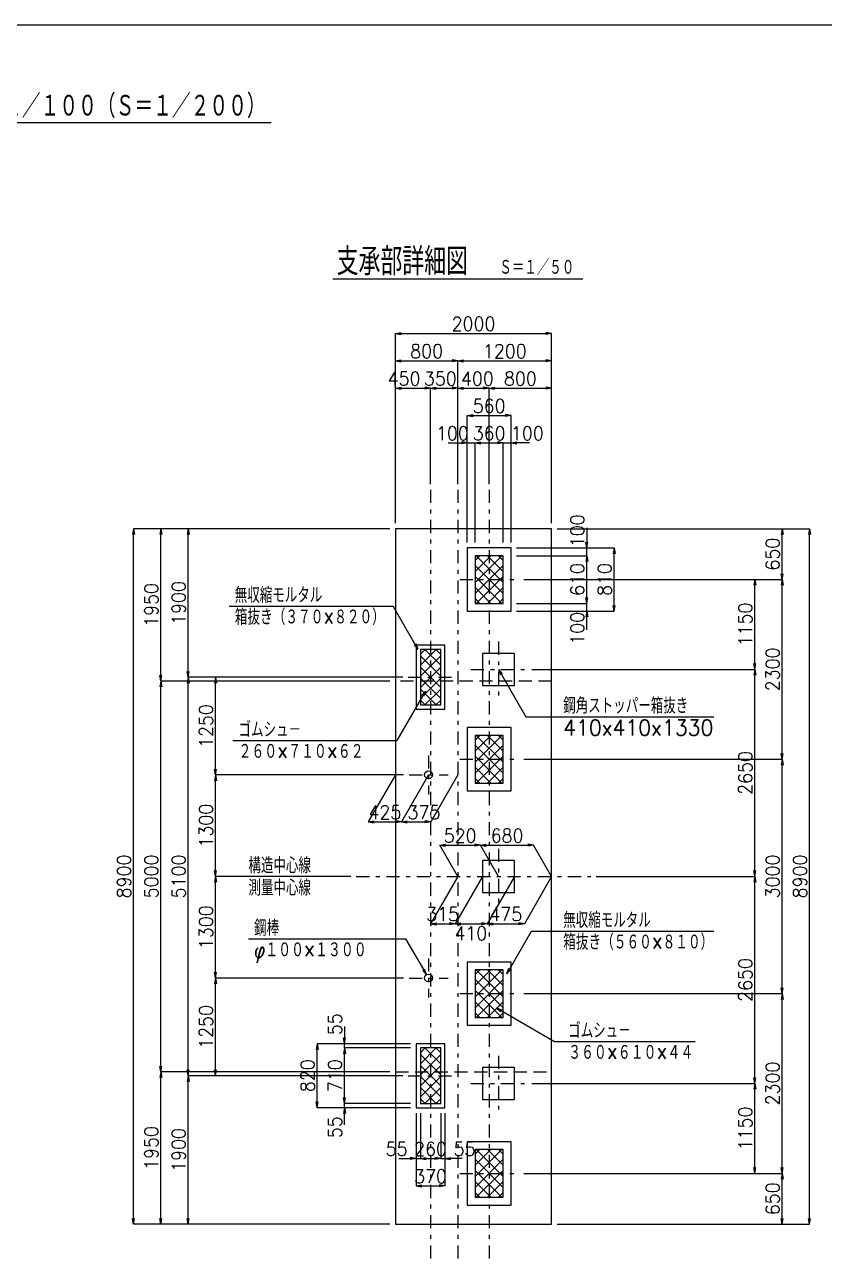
# Model space of a CAD drawing. Extents: x -39050 to 40050, y -28450 to 28450.
# Drawn here: x 5076 to 25534, y -4000 to 27700 of the extents above; entities that cross this region are included whole.
import ezdxf
from ezdxf.enums import TextEntityAlignment as Align

# ---------------------------------------------------------------- set-up
doc = ezdxf.new("R2010")
doc.units = 0
doc.header["$LTSCALE"] = 0.2
doc.header["$MEASUREMENT"] = 0
doc.linetypes.add('CENTER', pattern=[3868.6, 1682, -841, 504.6, -841])
doc.linetypes.add('DASHED', pattern=[2523, 1682, -841])
for name, color, linetype in [('LAYER0003', 7, 'Continuous'), ('LAYER0015', 7, 'Continuous'), ('LAYER0016', 7, 'Continuous'), ('LAYER0019', 7, 'Continuous'), ('LAYER0020', 7, 'Continuous'), ('LAYER0021', 7, 'Continuous')]:
    doc.layers.add(name, color=color, linetype=linetype)
doc.styles.get("Standard").update_dxf_attribs({"font": 'txt.shx', "width": 0.8, "bigfont": 'bigfont.shx'})

# ---------------------------------------------------------------- blocks, each defined once
blk = doc.blocks.new('GROUP_1')
at = {"layer": 'LAYER0015', "color": 1, "linetype": 'Continuous'}
blk.add_line((-39050, 27700), (40050, 27700), dxfattribs=at)
blk = doc.blocks.new('GROUP_9')
at = {"layer": 'LAYER0016', "color": 2, "linetype": 'Continuous'}
for p, q in [((15199, 11306), (15603, 11710)), ((15199, 11589), (15320, 11710)), ((15199, 11023), (15719, 11543)), ((15199, 11543), (15719, 11023)), ((15314, 11710), (15719, 11306)), ((15597, 11710), (15719, 11589)), ((15199, 10740), (15719, 11260)), ((15199, 11260), (15719, 10740)), ((15199, 10457), (15719, 10977)), ((15199, 10977), (15719, 10457)), ((15199, 10694), (15603, 10290)), ((15314, 10290), (15719, 10694)), ((15199, 10411), (15320, 10290)), ((15597, 10290), (15719, 10411))]:
    blk.add_line(p, q, dxfattribs=at)
blk = doc.blocks.new('GROUP_10')
at = {"layer": 'LAYER0016', "color": 2, "linetype": 'Continuous'}
for p, q in [((15199, 1106), (15603, 1510)), ((15199, 1389), (15320, 1510)), ((15199, 823), (15719, 1343)), ((15199, 1343), (15719, 823)), ((15314, 1510), (15719, 1106)), ((15597, 1510), (15719, 1389)), ((15199, 540), (15719, 1060)), ((15199, 1060), (15719, 540)), ((15199, 257), (15719, 777)), ((15199, 777), (15719, 257)), ((15199, 494), (15603, 90)), ((15314, 90), (15719, 494)), ((15199, 211), (15320, 90)), ((15597, 90), (15719, 211))]:
    blk.add_line(p, q, dxfattribs=at)
blk = doc.blocks.new('GROUP_98')
at = {"layer": 'LAYER0016', "color": 2, "linetype": 'Continuous'}
for p, q in [((16599, 13423), (17286, 14110)), ((16599, 13706), (17003, 14110)), ((16599, 13989), (16720, 14110)), ((16631, 14110), (17319, 13423)), ((16914, 14110), (17319, 13706)), ((17197, 14110), (17319, 13989)), ((16599, 13140), (17319, 13860)), ((16599, 13860), (17319, 13140)), ((16599, 13577), (17286, 12890)), ((16631, 12890), (17319, 13577)), ((16599, 13294), (17003, 12890)), ((16599, 13011), (16720, 12890)), ((16914, 12890), (17319, 13294)), ((17197, 12890), (17319, 13011))]:
    blk.add_line(p, q, dxfattribs=at)
blk = doc.blocks.new('GROUP_99')
at = {"layer": 'LAYER0016', "color": 2, "linetype": 'Continuous'}
for p, q in [((16599, 8823), (17286, 9510)), ((16599, 9106), (17003, 9510)), ((16599, 9389), (16720, 9510)), ((16599, 8540), (17319, 9260)), ((16599, 9260), (17319, 8540)), ((16631, 9510), (17319, 8823)), ((16914, 9510), (17319, 9106)), ((17197, 9510), (17319, 9389)), ((16599, 8977), (17286, 8290)), ((16631, 8290), (17319, 8977)), ((16599, 8694), (17003, 8290)), ((16914, 8290), (17319, 8694)), ((16599, 8411), (16720, 8290)), ((17197, 8290), (17319, 8411))]:
    blk.add_line(p, q, dxfattribs=at)
blk = doc.blocks.new('GROUP_100')
at = {"layer": 'LAYER0016', "color": 2, "linetype": 'Continuous'}
for p, q in [((16599, 2823), (17286, 3510)), ((16599, 3106), (17003, 3510)), ((16599, 3389), (16720, 3510)), ((16631, 3510), (17319, 2823)), ((16914, 3510), (17319, 3106)), ((17197, 3510), (17319, 3389)), ((16599, 2540), (17319, 3260)), ((16599, 3260), (17319, 2540)), ((16599, 2977), (17286, 2290)), ((16631, 2290), (17319, 2977)), ((16599, 2694), (17003, 2290)), ((16914, 2290), (17319, 2694)), ((16599, 2411), (16720, 2290)), ((17197, 2290), (17319, 2411))]:
    blk.add_line(p, q, dxfattribs=at)
blk = doc.blocks.new('GROUP_101')
at = {"layer": 'LAYER0016', "color": 2, "linetype": 'Continuous'}
for p, q in [((16599, -1777), (17286, -1090)), ((16599, -1494), (17003, -1090)), ((16599, -1211), (16720, -1090)), ((16631, -1090), (17319, -1777)), ((16914, -1090), (17319, -1494)), ((17197, -1090), (17319, -1211)), ((16599, -2060), (17319, -1340)), ((16599, -1340), (17319, -2060)), ((16599, -1623), (17286, -2310)), ((16631, -2310), (17319, -1623)), ((16599, -1906), (17003, -2310)), ((16599, -2189), (16720, -2310)), ((16914, -2310), (17319, -1906)), ((17197, -2310), (17319, -2189))]:
    blk.add_line(p, q, dxfattribs=at)
blk = doc.blocks.new('_OPEN30')
at = {"layer": 'LAYER0003', "color": 0, "linetype": 'Continuous'}
for q in [(-0.97, 0.26), (-0.97, -0.26), (-0.97, 0)]:
    blk.add_line((0, 0), q, dxfattribs=at)

msp = doc.modelspace()

# ---------------------------------------------------------------- linework, layer by layer
at = {"layer": 'LAYER0015', "color": 3, "linetype": 'Continuous'}
msp.add_line((-10378, 25200), (11378, 25200), dxfattribs=at)
at = {"layer": 'LAYER0016', "color": 4, "linetype": 'Continuous'}
msp.add_line((12959, 21200), (19359, 21200), dxfattribs=at)
at = {"layer": 'LAYER0016', "color": 2, "linetype": 'CENTER'}
for p, q in [((15459, 15800), (15459, -4000)), ((16159, 15800), (16159, -4000)), ((16959, 15800), (16959, -4000)), ((16209, 13500), (17709, 13500)), ((17199, 11910), (17199, 10490)), ((16489, 11200), (17909, 11200)), ((14889, 11000), (16029, 11000)), ((15409, 9000), (15409, 8000)), ((16209, 8900), (17709, 8900)), ((14909, 8500), (15909, 8500)), ((17199, 6610), (17199, 5190)), ((13559, 5900), (19559, 5900)), ((15409, 3800), (15409, 2800)), ((14909, 3300), (15909, 3300)), ((16209, 2900), (17709, 2900)), ((17199, 1310), (17199, -110)), ((14889, 800), (16029, 800)), ((16489, 600), (17909, 600)), ((16209, -1700), (17709, -1700))]:
    msp.add_line(p, q, dxfattribs=at)
at = {"layer": 'LAYER0016', "color": 6, "linetype": 'Continuous'}
for p, q in [((18559, 14800), (14559, 14800)), ((14559, 14800), (14559, -3000)), ((18559, -3000), (18559, 14800)), ((16399, 14310), (16399, 12690)), ((17519, 14310), (16399, 14310)), ((17519, 12690), (17519, 14310)), ((17319, 14110), (16599, 14110)), ((16599, 14110), (16599, 12890)), ((17319, 12890), (17319, 14110)), ((16399, 12690), (17519, 12690)), ((16599, 12890), (17319, 12890)), ((15089, 11820), (15089, 10180)), ((15829, 11820), (15089, 11820)), ((15829, 10180), (15829, 11820)), ((15719, 11710), (15199, 11710)), ((15199, 11710), (15199, 10290)), ((15719, 10290), (15719, 11710)), ((17609, 11610), (16789, 11610)), ((16789, 11610), (16789, 10790)), ((17609, 10790), (17609, 11610)), ((16789, 10790), (17609, 10790)), ((15089, 10180), (15829, 10180)), ((15199, 10290), (15719, 10290)), ((16399, 9710), (16399, 8090)), ((17519, 9710), (16399, 9710)), ((17519, 8090), (17519, 9710)), ((17319, 9510), (16599, 9510)), ((16599, 9510), (16599, 8290)), ((17319, 8290), (17319, 9510)), ((16599, 8290), (17319, 8290)), ((16399, 8090), (17519, 8090)), ((17609, 6310), (16789, 6310)), ((16789, 6310), (16789, 5490)), ((17609, 5490), (17609, 6310)), ((16789, 5490), (17609, 5490)), ((16399, 3710), (16399, 2090)), ((17519, 3710), (16399, 3710)), ((17319, 3510), (16599, 3510)), ((16599, 3510), (16599, 2290)), ((17319, 2290), (17319, 3510)), ((17519, 2090), (17519, 3710)), ((16599, 2290), (17319, 2290)), ((16399, 2090), (17519, 2090)), ((15089, 1620), (15089, -20)), ((15829, 1620), (15089, 1620)), ((15829, -20), (15829, 1620)), ((15719, 1510), (15199, 1510)), ((15199, 1510), (15199, 90)), ((15719, 90), (15719, 1510)), ((17609, 1010), (16789, 1010)), ((16789, 1010), (16789, 190)), ((17609, 190), (17609, 1010)), ((15199, 90), (15719, 90)), ((16789, 190), (17609, 190)), ((15089, -20), (15829, -20)), ((16399, -890), (16399, -2510)), ((17519, -890), (16399, -890)), ((17519, -2510), (17519, -890)), ((17319, -1090), (16599, -1090)), ((16599, -1090), (16599, -2310)), ((17319, -2310), (17319, -1090)), ((16399, -2510), (17519, -2510)), ((16599, -2310), (17319, -2310)), ((14559, -3000), (18559, -3000))]:
    msp.add_line(p, q, dxfattribs=at)
at = {"layer": 'LAYER0016', "color": 6, "linetype": 'DASHED'}
for p, q in [((18559, 10900), (14559, 10900)), ((14559, 900), (18559, 900))]:
    msp.add_line(p, q, dxfattribs=at)
at = {"layer": 'LAYER0016', "color": 6, "linetype": 'Continuous'}
for centre in [(15409, 8500), (15409, 3300)]:
    msp.add_circle(centre, 100, dxfattribs=at)
at = {"layer": 'LAYER0019', "color": 2, "linetype": 'Continuous'}
for p, q in [((14559, 14940), (14559, 19800)), ((14706, 19800), (18411, 19800)), ((18559, 14940), (18559, 19800)), ((14706, 19100), (16011, 19100)), ((16159, 15940), (16159, 19100)), ((16306, 19100), (18411, 19100)), ((14706, 18400), (15311, 18400)), ((15459, 15940), (15459, 18400)), ((15606, 18400), (16011, 18400)), ((16306, 18400), (16811, 18400)), ((16959, 15940), (16959, 18400)), ((17106, 18400), (18411, 18400)), ((16399, 14450), (16399, 17700)), ((16546, 17700), (17371, 17700)), ((17519, 14450), (17519, 17700)), ((15908, 17000), (16251, 17000)), ((16399, 17000), (16599, 17000)), ((16599, 14450), (16599, 17000)), ((16746, 17000), (17171, 17000)), ((17319, 14450), (17319, 17000)), ((17319, 17000), (17519, 17000)), ((17990, 17000), (17666, 17000)), ((14419, 14800), (7859, 14800)), ((7859, -2852), (7859, 14652)), ((8559, 11048), (8559, 14652)), ((9259, 11148), (9259, 14652)), ((18699, 14800), (25159, 14800)), ((19459, 14821), (19459, 14458)), ((24459, 13648), (24459, 14652)), ((25159, -2852), (25159, 14652)), ((17659, 14310), (20159, 14310)), ((19459, 14110), (19459, 14310)), ((17659, 14110), (19459, 14110)), ((19459, 13038), (19459, 13962)), ((20159, 12838), (20159, 14162)), ((17849, 13500), (24459, 13500)), ((23759, 11348), (23759, 13352)), ((24459, 9048), (24459, 13352)), ((17659, 12890), (19459, 12890)), ((17659, 12690), (20159, 12690)), ((19459, 12690), (19459, 12890)), ((19459, 12211), (19459, 12542)), ((18049, 11200), (23759, 11200)), ((14419, 10900), (8559, 10900)), ((14749, 11000), (9259, 11000)), ((9259, 948), (9259, 10852)), ((9959, 8648), (9959, 10852)), ((23759, 6048), (23759, 11052)), ((8559, 1048), (8559, 10752)), ((17849, 8900), (24459, 8900)), ((24459, 3048), (24459, 8752)), ((14769, 8500), (9959, 8500)), ((9959, 6048), (9959, 8352)), ((14559, 8500), (13866, 7300)), ((15409, 8500), (14716, 7300)), ((16159, 8500), (15466, 7300)), ((14014, 7300), (14568, 7300)), ((14864, 7300), (15318, 7300)), ((16159, 5900), (15697, 6700)), ((15844, 6700), (16589, 6700)), ((17199, 5900), (16737, 6700)), ((16884, 6700), (17949, 6700)), ((18559, 5900), (18097, 6700)), ((13419, 5900), (9959, 5900)), ((9959, 3448), (9959, 5752)), ((16159, 5900), (15460, 4690)), ((16789, 5900), (16090, 4690)), ((17609, 5900), (16910, 4690)), ((18559, 5900), (17860, 4690)), ((19699, 5900), (23759, 5900)), ((23759, 748), (23759, 5752)), ((15608, 4690), (15942, 4690)), ((16238, 4690), (16762, 4690)), ((17058, 4690), (17712, 4690)), ((14769, 3300), (9959, 3300)), ((9959, 948), (9959, 3152)), ((17849, 2900), (24459, 2900)), ((24459, -1552), (24459, 2752)), ((13259, 2059), (13259, 1768)), ((14949, 1620), (12559, 1620)), ((13259, 1510), (13259, 1620)), ((12559, 128), (12559, 1472)), ((14949, 1510), (13259, 1510)), ((13259, 238), (13259, 1362)), ((14419, 900), (8559, 900)), ((8559, -2852), (8559, 752)), ((14749, 800), (9259, 800)), ((9259, -2852), (9259, 652)), ((18049, 600), (23759, 600)), ((23759, -1552), (23759, 452)), ((14949, 90), (13259, 90)), ((13259, -20), (13259, 90)), ((14949, -20), (12559, -20)), ((13259, -459), (13259, -168)), ((15089, -160), (15089, -2020)), ((15199, -160), (15199, -1320)), ((15719, -160), (15719, -1320)), ((15829, -160), (15829, -2020)), ((14650, -1320), (14941, -1320)), ((15089, -1320), (15199, -1320)), ((15346, -1320), (15571, -1320)), ((15719, -1320), (15829, -1320)), ((16268, -1320), (15976, -1320)), ((17849, -1700), (24459, -1700)), ((24459, -2852), (24459, -1848)), ((15236, -2020), (15681, -2020)), ((14419, -3000), (7859, -3000)), ((18699, -3000), (25159, -3000))]:
    msp.add_line(p, q, dxfattribs=at)
at = {"layer": 'LAYER0020', "color": 2, "linetype": 'Continuous'}
for p, q in [((10303, 12820), (14503, 12820)), ((15070, 11838), (14503, 12820)), ((17272, 11072), (17897, 9990)), ((15255, 10517), (14598, 9380)), ((17897, 9990), (22707, 9990)), ((10398, 9380), (14598, 9380)), ((17489, 3537), (18044, 4500)), ((18044, 4500), (22707, 4500)), ((10798, 4300), (14831, 4300)), ((15285, 3515), (14831, 4300)), ((17267, 2466), (18635, 1676)), ((18635, 1676), (22235, 1676))]:
    msp.add_line(p, q, dxfattribs=at)

# ---------------------------------------------------------------- block references
at = {"linetype": 'Continuous'}
for name in ['GROUP_1', 'GROUP_98', 'GROUP_9', 'GROUP_99', 'GROUP_100', 'GROUP_10', 'GROUP_101']:
    msp.add_blockref(name, (0, 0), dxfattribs=at)
at = {"layer": 'LAYER0019', "color": 2, "linetype": 'Continuous', "xscale": 152.9320366217507, "yscale": 100.638761774139}
for p, rotation in [((14559, 19800), 180), ((18559, 19800), 360), ((14559, 19100), 180), ((16159, 19100), 360), ((16159, 19100), 180), ((18559, 19100), 360), ((14559, 18400), 180), ((15459, 18400), 360), ((15459, 18400), 180), ((16159, 18400), 360), ((16159, 18400), 180), ((16959, 18400), 360), ((16959, 18400), 180), ((18559, 18400), 360), ((16399, 17700), 180), ((17519, 17700), 360), ((16399, 17000), 360), ((16599, 17000), 180), ((17319, 17000), 360), ((17519, 17000), 180), ((7859, 14800), 90), ((8559, 14800), 90), ((9259, 14800), 90), ((24459, 14800), 90), ((25159, 14800), 90), ((19459, 14310), 270), ((20159, 14310), 90), ((19459, 14110), 90), ((24459, 13500), 270), ((23759, 13500), 90), ((24459, 13500), 90), ((19459, 12890), 270), ((19459, 12690), 90), ((20159, 12690), 270), ((9259, 11000), 270), ((23759, 11200), 270), ((23759, 11200), 90), ((8559, 10900), 270), ((8559, 10900), 90), ((9259, 11000), 90), ((9959, 11000), 90), ((24459, 8900), 270), ((24459, 8900), 90), ((9959, 8500), 270), ((9959, 8500), 90), ((13866, 7300), 180), ((14716, 7300), 360), ((14716, 7300), 180), ((15466, 7300), 360), ((15697, 6700), 180), ((16737, 6700), 360), ((16737, 6700), 180), ((18097, 6700), 360), ((9959, 5900), 270), ((23759, 5900), 270), ((9959, 5900), 90), ((23759, 5900), 90), ((15460, 4690), 180), ((16090, 4690), 360), ((16090, 4690), 180), ((16910, 4690), 360), ((16910, 4690), 180), ((17860, 4690), 360), ((9959, 3300), 270), ((9959, 3300), 90), ((24459, 2900), 270), ((24459, 2900), 90), ((12559, 1620), 90), ((13259, 1620), 270), ((13259, 1510), 90), ((8559, 900), 270), ((8559, 900), 90), ((9259, 800), 270), ((9259, 800), 90), ((9959, 800), 270), ((23759, 600), 270), ((23759, 600), 90), ((12559, -20), 270), ((13259, 90), 270), ((13259, -20), 90), ((15089, -1320), 360), ((15199, -1320), 180), ((15719, -1320), 360), ((15829, -1320), 180), ((23759, -1700), 270), ((24459, -1700), 270), ((24459, -1700), 90), ((15089, -2020), 180), ((15829, -2020), 360), ((7859, -3000), 270), ((8559, -3000), 270), ((9259, -3000), 270), ((24459, -3000), 270), ((25159, -3000), 270)]:
    msp.add_blockref('_OPEN30', p, dxfattribs=dict(at, rotation=rotation))
at = {"layer": 'LAYER0020', "color": 2, "linetype": 'Continuous', "xscale": 152.9320366217507, "yscale": 100.638761774139}
for p, rotation in [((15144, 11710), 299.9999999999999), ((17199, 11200), 120), ((15329, 10645), 60.00000000000003), ((15359, 3387), 299.9999999999999), ((17415, 3409), 239.9999999999996), ((17139, 2540), 150)]:
    msp.add_blockref('_OPEN30', p, dxfattribs=dict(at, rotation=rotation))

# ---------------------------------------------------------------- texts
at = {"layer": 'LAYER0015', "color": 3, "width": 0.695652}
msp.add_text('Ｓ＝１／１００（Ｓ＝１／２００）', height=600, dxfattribs=at).set_placement((3560, 25320), (11240, 25320), align=Align.FIT)
at = {"layer": 'LAYER0016', "color": 4}
for s, height, width, p, p2 in [('支承部詳細図', 700, 0.699029, (13057, 21290), (16417, 21290)), ('Ｓ＝１／５０', 400, 0.712871, (17219, 21290), (19139, 21290))]:
    msp.add_text(s, height=height, dxfattribs=dict(at, width=width)).set_placement(p, p2, align=Align.FIT)
at = {"layer": 'LAYER0019', "color": 6}
for s, width, p, p2 in [('2000', 1.010526, (15999, 19870), (17119, 19870)), ('800', 1.028571, (14939, 19170), (15779, 19170)), ('1200', 1.066667, (16799, 19170), (17919, 19170)), ('450', 0.96, (14361, 18470), (15201, 18470)), ('350', 0.96, (15289, 18470), (16129, 18470)), ('400', 1.028571, (16239, 18470), (17079, 18470)), ('800', 1.028571, (17339, 18470), (18179, 18470)), ('560', 0.96, (16539, 17770), (17379, 17770)), ('100', 1.2, (15600, 17070), (16440, 17070)), ('360', 0.96, (16539, 17070), (17379, 17070)), ('100', 1.2, (17517, 17070), (18357, 17070)), ('425', 0.9, (13871, 7370), (14711, 7370)), ('375', 0.9, (14871, 7370), (15711, 7370)), ('520', 0.96, (15797, 6770), (16637, 6770)), ('680', 0.96, (16997, 6770), (17837, 6770)), ('315', 1.028571, (15350, 4760), (16190, 4760)), ('475', 0.9, (16965, 4760), (17805, 4760)), ('410', 1.107692, (16070, 4270), (16910, 4270)), ('55', 0.96, (14310, -1250), (14870, -1250)), ('260', 0.96, (15039, -1250), (15879, -1250)), ('55', 0.96, (16047, -1250), (16607, -1250)), ('370', 0.96, (15039, -1950), (15879, -1950))]:
    msp.add_text(s, height=350, dxfattribs=dict(at, width=width)).set_placement(p, p2, align=Align.FIT)
for s, width, p, p2 in [('100', 1.2, (19389, 14328), (19389, 15168)), ('650', 0.96, (24389, 13730), (24389, 14570)), ('610', 1.107692, (19389, 13080), (19389, 13920)), ('810', 1.107692, (20089, 13080), (20089, 13920)), ('1950', 1.010526, (8489, 12290), (8489, 13410)), ('1900', 1.066667, (9189, 12340), (9189, 13460)), ('1150', 1.129412, (23689, 11790), (23689, 12910)), ('100', 1.2, (19389, 11832), (19389, 12672)), ('2300', 0.96, (24389, 10640), (24389, 11760)), ('1250', 1.010526, (9889, 9190), (9889, 10310)), ('2650', 0.914286, (23689, 7990), (23689, 9110)), ('1300', 1.066667, (9889, 6640), (9889, 7760)), ('8900', 0.96, (7789, 5340), (7789, 6460)), ('5000', 1.010526, (8489, 5340), (8489, 6460)), ('5100', 1.066667, (9189, 5340), (9189, 6460)), ('3000', 1.010526, (24389, 5340), (24389, 6460)), ('8900', 0.96, (25089, 5340), (25089, 6460)), ('1300', 1.066667, (9889, 4040), (9889, 5160)), ('2650', 0.914286, (23689, 2690), (23689, 3810)), ('1250', 1.010526, (9889, 1490), (9889, 2610)), ('55', 0.96, (13189, 1838), (13189, 2398)), ('820', 0.96, (12489, 380), (12489, 1220)), ('710', 1.107692, (13189, 380), (13189, 1220)), ('2300', 0.96, (24389, 40), (24389, 1160)), ('55', 0.96, (13189, -798), (13189, -238)), ('1150', 1.129412, (23689, -1110), (23689, 10)), ('1950', 1.010526, (8489, -1610), (8489, -490)), ('1900', 1.066667, (9189, -1660), (9189, -540)), ('650', 0.96, (24389, -2770), (24389, -1930))]:
    msp.add_text(s, height=350, rotation=90, dxfattribs=dict(at, width=width)).set_placement(p, p2, align=Align.FIT)
at = {"layer": 'LAYER0020', "color": 6}
for s, width, p, p2 in [('無収縮モルタル', 0.688525, (10450, 12900), (12690, 12900)), ('箱抜き（３７０×８２０）', 0.705882, (10450, 12340), (14290, 12340)), ('鋼角ストッパー箱抜き', 0.689655, (18855, 10070), (22055, 10070)), ('ゴムシュ－', 0.714286, (10546, 9460), (12146, 9460)), ('410x410x1330', 0.944262, (18855, 9510), (22695, 9510)), ('２６０×７１０×６２', 0.689655, (10546, 8900), (13746, 8900)), ('鋼棒', 0.75, (10946, 4380), (11586, 4380)), ('無収縮モルタル', 0.688525, (18855, 4580), (21095, 4580)), ('箱抜き（５６０×８１０）', 0.705882, (18855, 4020), (22695, 4020)), ('φ１００×１３００', 0.696774, (10946, 3820), (13826, 3820)), ('ゴムシュ－', 0.714286, (18982, 1756), (20582, 1756)), ('３６０×６１０×４４', 0.689655, (18982, 1196), (22182, 1196))]:
    msp.add_text(s, height=400, dxfattribs=dict(at, width=width)).set_placement(p, p2, align=Align.FIT)
at = {"layer": 'LAYER0021', "color": 6, "width": 0.697674}
for s, p, p2 in [('構造中心線', (10799, 5980), (12399, 5980)), ('測量中心線', (10799, 5410), (12399, 5410))]:
    msp.add_text(s, height=400, rotation=360, dxfattribs=at).set_placement(p, p2, align=Align.FIT)

doc.saveas('drawing.dxf')
